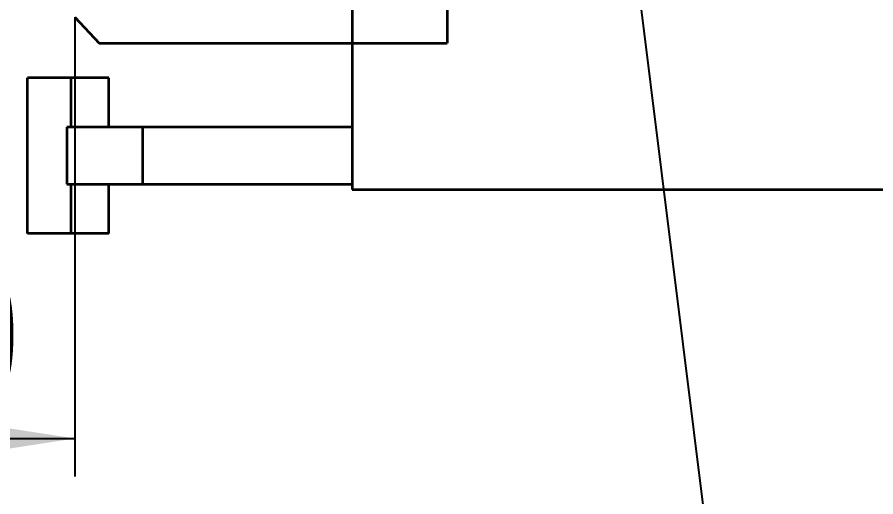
# Model space of a CAD drawing. Header units: millimetres. Extents: x 0 to 420, y 0 to 297.
# Drawn here: x 128.68 to 151.27, y 128.61 to 141.23 of the extents above; entities that cross this region are included whole.
import ezdxf

# ---------------------------------------------------------------- set-up
doc = ezdxf.new("R2010")
doc.units = ezdxf.units.MM
doc.layers.add('尺寸线层', color=150, linetype='Continuous')
doc.styles.add('SLDTEXTSTYLE2', font='TXT', dxfattribs={"width": 0.7})
doc.dimstyles.new('SLDDIMSTYLE0', dxfattribs={"dimtxt": 3.5, "dimasz": 3.302, "dimexe": 0, "dimexo": 0.0625, "dimgap": 0.875, "dimtad": 1, "dimdec": 1, "dimlfac": 100, "dimrnd": 1e-09, "dimzin": 12, "dimdsep": 46, "dimtxsty": 'SLDTEXTSTYLE2', "dimsah": 1, "dimcen": 0.09, "dimadec": 0, "dimazin": 3, "dimtfac": 1, "dimtdec": 3, "dimtofl": 0, "dimtmove": 0, "dimatfit": 3, "dimfxl": 0, "dimfrac": 2, "dimtolj": 1, "dimtzin": 12, "dimarcsym": 0})
doc.dimstyles.new('SLDDIMSTYLE2', dxfattribs={"dimtxt": 0.18, "dimasz": 3.302, "dimexe": 0, "dimexo": 0.0625, "dimgap": 0, "dimtad": 0, "dimtih": 1, "dimtoh": 1, "dimdec": 0, "dimrnd": 1e-09, "dimzin": 0, "dimdsep": 46, "dimtxsty": 'Standard', "dimsah": 1, "dimcen": 0.09, "dimadec": 0, "dimazin": 0, "dimtfac": 3.302, "dimtdec": 0, "dimtofl": 0, "dimtmove": 0, "dimatfit": 3, "dimfxl": 0, "dimfrac": 2, "dimtolj": 1, "dimtzin": 0, "dimarcsym": 0})

# ---------------------------------------------------------------- blocks, each defined once
blk = doc.blocks.new('_D_3')
at = {"layer": '尺寸线层'}
for p, q in [((130.197, 141.227), (130.197, 129.145)), ((120.197, 136.692), (120.197, 129.145)), ((120.197, 130.145), (130.197, 130.145))]:
    blk.add_line(p, q, dxfattribs=at)
for points in [[(120.197, 130.145), (123.499, 129.637), (123.499, 130.653)], [(130.197, 130.145), (126.895, 130.653), (126.895, 129.637)]]:
    blk.add_solid(points, dxfattribs=at)
at = {"layer": '尺寸线层', "insert": (122.09, 134.657), "char_height": 3.5, "attachment_point": 1, "style": 'SLDTEXTSTYLE2'}
blk.add_mtext('1000', dxfattribs=at)

msp = doc.modelspace()

# ---------------------------------------------------------------- linework, layer by layer
at = {"color": 7, "linetype": 'Continuous', "lineweight": 35}
for p, q in [((139.987, 151.8422), (139.987, 140.5422)), ((137.487, 144.6905), (137.487, 140.5422)), ((130.197, 141.2268), (130.833, 140.5422)), ((130.833, 140.5422), (137.487, 140.5422)), ((137.487, 140.5422), (137.487, 136.6922)), ((137.487, 140.5422), (139.987, 140.5422)), ((128.9512, 135.5352), (128.9512, 139.6352)), ((130.087, 139.6352), (128.9512, 139.6352)), ((131.087, 139.6352), (130.087, 139.6352)), ((130.087, 139.6352), (130.087, 138.3352)), ((131.087, 138.3352), (131.087, 139.6352)), ((129.987, 138.3352), (129.987, 136.8352)), ((131.987, 138.3352), (129.987, 138.3352)), ((131.987, 136.8352), (131.987, 138.3352)), ((137.487, 138.3352), (131.987, 138.3352)), ((129.987, 136.8352), (131.987, 136.8352)), ((130.087, 136.8352), (130.087, 135.5352)), ((131.087, 135.5352), (131.087, 136.8352)), ((131.987, 136.8352), (137.487, 136.8352)), ((137.487, 136.6922), (154.297, 136.6922)), ((130.087, 135.5352), (128.9512, 135.5352)), ((131.087, 135.5352), (130.087, 135.5352))]:
    msp.add_line(p, q, dxfattribs=at)

# ---------------------------------------------------------------- dimensions: what is measured, and where the dimension line sits
at = {"layer": '尺寸线层'}
dim = msp.add_linear_dim(base=(130.197, 130.1454), p1=(120.197, 136.6922), p2=(130.197, 141.2268), angle=0, dimstyle='SLDDIMSTYLE0', dxfattribs=at)
dim.commit()
dim.dimension.update_dxf_attribs({"geometry": '_D_3', "text_midpoint": (125.1619, 130.1454), "dimtype": 160})

# ---------------------------------------------------------------- leaders
msp.add_leader([(142.3644, 163.2306), (148.9331, 110.6927)], dimstyle='SLDDIMSTYLE2', dxfattribs=at)

doc.saveas('drawing.dxf')
